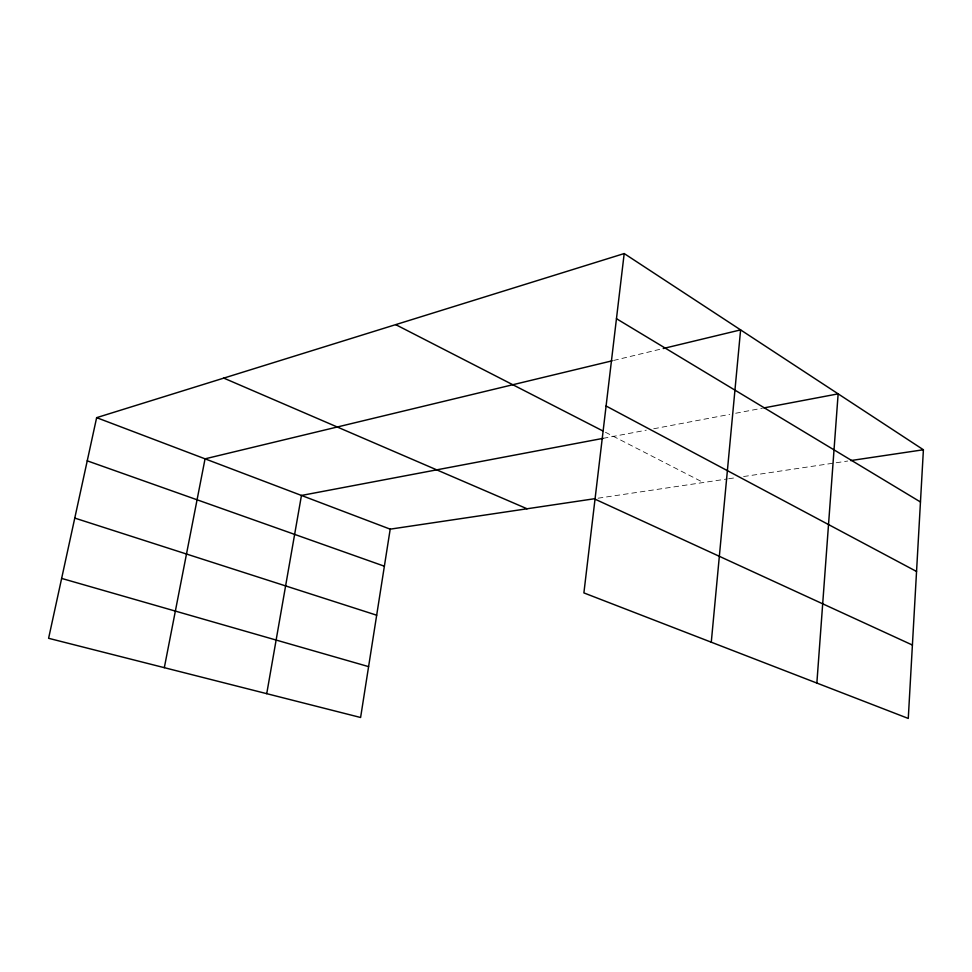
<?xml version="1.0" encoding="UTF-8"?>
<svg xmlns="http://www.w3.org/2000/svg" width="972" height="972" viewBox="0 0 972 972"><rect width="100%" height="100%" fill="white"/><g stroke="black" fill="none" stroke-linecap="round" stroke-linejoin="round"><path stroke-width="0.73" stroke-dasharray="4.86 3.65" d="M613.611 360.466L661.774 348.863M603.187 438.336L646.283 430.171M653.731 428.761L729.741 414.376M735.683 413.246L762.413 408.191M598.108 498.199L727.214 478.965M728.708 478.746L736.156 477.641M743.604 476.535L847.718 461.032M605.422 432.248L703.388 482.525"/><path stroke-width="1.46" d="M624.194 253.558L923.4 449.757L908.273 718.442L583.893 592.908L624.194 253.558L96.641 417.656L48.6 638.3L360.6 717.494L390.197 529.157L595.156 498.636M816.857 683.073L838.143 393.854L763.895 407.912M711.273 642.213L740.603 329.885L663.232 348.511M266.729 693.668L301.454 495.453L603.187 438.336M164.317 667.679L205.056 458.833L612.141 360.819M850.682 460.582L923.4 449.757M61.637 578.413L368.595 666.622M74.771 518.088L376.674 615.203M87.237 460.837L384.377 566.214M96.641 417.656L390.197 529.157M223.779 378.108L527.067 508.781M595.022 499.171L912.404 645.043M395.701 324.636L602.737 430.875M606.091 406.004L916.547 571.475M616.455 318.695L920.46 501.977"/></g></svg>
